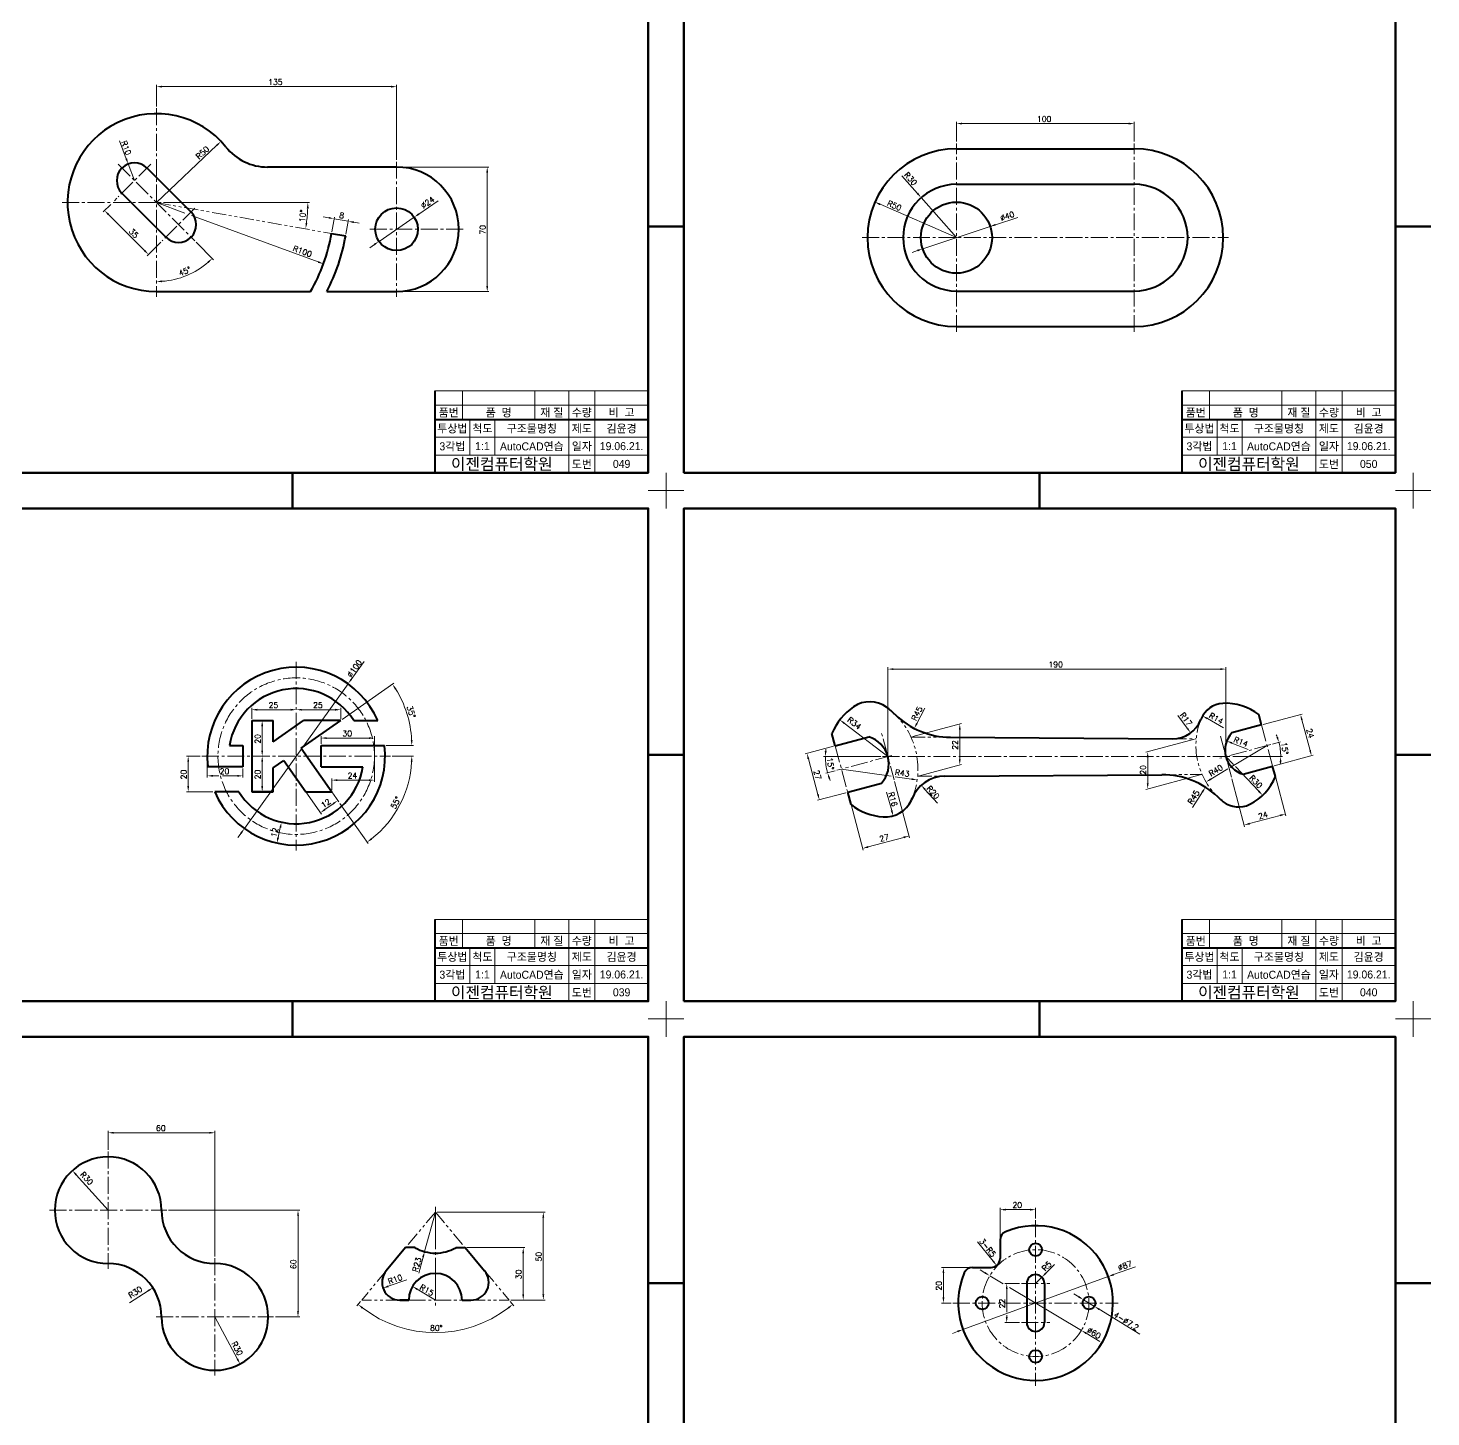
# Model space of a CAD drawing. Header units: millimetres. Extents: x 0 to 4210, y 0 to 2980.
# Drawn here: x 3421 to 4210, y 667 to 1448 of the extents above; entities that cross this region are included whole.
import ezdxf
from ezdxf.enums import TextEntityAlignment as Align

# ---------------------------------------------------------------- set-up
doc = ezdxf.new("R2010")
doc.units = ezdxf.units.MM
doc.linetypes.add('CENTER2', pattern=[28.575, 19.05, -3.175, 3.175, -3.175])
doc.linetypes.add('PHANTOM2', pattern=[31.75, 15.875, -3.175, 3.175, -3.175, 3.175, -3.175])
for name, color, linetype, lineweight in [('가는선', 1, 'Continuous', 13), ('가상선', 1, 'PHANTOM2', 13), ('구분선', 1, 'PHANTOM2', 13), ('문자', 2, 'Continuous', 20), ('외곽선', 4, 'Continuous', 70), ('외형선', 3, 'Continuous', 40), ('중심선', 1, 'CENTER2', 13), ('치수선', 1, 'Continuous', 13)]:
    doc.layers.add(name, color=color, linetype=linetype, lineweight=lineweight)
doc.styles.get("Standard").update_dxf_attribs({"font": 'romans.shx'})
doc.styles.add('한글', font='')
doc.styles.get('한글').set_extended_font_data('Gulim')

msp = doc.modelspace()

# ---------------------------------------------------------------- linework, layer by layer
at = {"layer": '가는선', "ltscale": 0.5}
for p, q in [((3650, 1244), (3770, 1244)), ((3665.58, 1244), (3665.58, 1228)), ((3706.22, 1244), (3706.22, 1228)), ((3725.27, 1244), (3725.27, 1198)), ((3740.01, 1244), (3740.01, 1198)), ((4070, 1244), (4190, 1244)), ((4085.58, 1244), (4085.58, 1228)), ((4126.22, 1244), (4126.22, 1228)), ((4145.27, 1244), (4145.27, 1198)), ((4160.01, 1244), (4160.01, 1198)), ((3650, 1236), (3770, 1236)), ((4070, 1236), (4190, 1236)), ((3669.73, 1228), (3669.73, 1208)), ((3683.8, 1228), (3683.8, 1208)), ((4089.73, 1228), (4089.73, 1208)), ((4103.8, 1228), (4103.8, 1208)), ((3650, 1218), (3770, 1218)), ((4070, 1218), (4190, 1218)), ((3650, 1208), (3770, 1208)), ((4070, 1208), (4190, 1208)), ((3650, 947), (3770, 947)), ((3665.58, 947), (3665.58, 931)), ((3706.22, 947), (3706.22, 931)), ((3725.27, 947), (3725.27, 901)), ((3740.01, 947), (3740.01, 901)), ((4070, 947), (4190, 947)), ((4085.58, 947), (4085.58, 931)), ((4126.22, 947), (4126.22, 931)), ((4145.27, 947), (4145.27, 901)), ((4160.01, 947), (4160.01, 901)), ((3650, 939), (3770, 939)), ((4070, 939), (4190, 939)), ((3669.73, 931), (3669.73, 911)), ((3683.8, 931), (3683.8, 911)), ((4089.73, 931), (4089.73, 911)), ((4103.8, 931), (4103.8, 911)), ((3650, 921), (3770, 921)), ((4070, 921), (4190, 921)), ((3650, 911), (3770, 911)), ((4070, 911), (4190, 911))]:
    msp.add_line(p, q, dxfattribs=at)
at = {"layer": '가상선', "ltscale": 0.5}
for p, q in [((3493.52, 1349.88), (3592, 1332.51)), ((3908.19, 1025.42), (3901.2, 1051.5)), ((3917.67, 1049.46), (3939.93, 1049.33)), ((4097.8, 1026.87), (4091.59, 1050.06)), ((4064.73, 1048.55), (4078.06, 1048.46)), ((3921.43, 1027.46), (3936.76, 1027.56)), ((4058.77, 1028.32), (4081.31, 1028.46)), ((3650.32, 782.4), (3633.58, 762.45)), ((3650.32, 733), (3650.32, 782.4)), ((3650.32, 782.4), (3667.07, 762.45)), ((3622.66, 749.43), (3608.88, 733)), ((3677.99, 749.43), (3691.77, 733)), ((3630.32, 733), (3608.88, 733)), ((3670.33, 733), (3691.77, 733))]:
    msp.add_line(p, q, dxfattribs=at)
for centre, radius, start, end in [((3878.62, 1031.48), 43, 337.59562, 45.70667), ((4117.88, 1044.68), 40, 157.94685, 232.05315)]:
    msp.add_arc(centre, radius, start, end, dxfattribs=at)
at = {"layer": '구분선', "ltscale": 0.5}
for points in [[(3770, 1188), (3780, 1188), (3780, 1198)], [(3770, 1188), (3780, 1188), (3780, 1198)], [(3780, 1198), (3780, 1188), (3790, 1188)], [(3780, 1198), (3780, 1188), (3790, 1188)], [(3780, 1198), (3780, 1188), (3790, 1188)], [(3780, 1198), (3780, 1188), (3790, 1188)], [(4190, 1188), (4200, 1188), (4200, 1198)], [(4190, 1188), (4200, 1188), (4200, 1198)], [(4200, 1198), (4200, 1188), (4210, 1188)], [(4200, 1198), (4200, 1188), (4210, 1188)], [(3780, 1178), (3780, 1188), (3770, 1188)], [(3790, 1188), (3780, 1188), (3780, 1178)], [(3790, 1188), (3780, 1188), (3780, 1178)], [(4200, 1178), (4200, 1188), (4190, 1188)], [(4210, 1188), (4200, 1188), (4200, 1178)], [(3770, 891), (3780, 891), (3780, 901)], [(3770, 891), (3780, 891), (3780, 901)], [(3780, 901), (3780, 891), (3790, 891)], [(3780, 901), (3780, 891), (3790, 891)], [(3780, 901), (3780, 891), (3790, 891)], [(3780, 901), (3780, 891), (3790, 891)], [(4190, 891), (4200, 891), (4200, 901)], [(4190, 891), (4200, 891), (4200, 901)], [(4200, 901), (4200, 891), (4210, 891)], [(4200, 901), (4200, 891), (4210, 891)], [(3780, 881), (3780, 891), (3770, 891)], [(3790, 891), (3780, 891), (3780, 881)], [(3790, 891), (3780, 891), (3780, 881)], [(4200, 881), (4200, 891), (4190, 891)], [(4210, 891), (4200, 891), (4200, 881)]]:
    msp.add_lwpolyline(points, dxfattribs=at)
at = {"layer": '외곽선', "ltscale": 0.5}
for p, q in [((3770, 1336.5), (3780, 1336.5)), ((3790, 1336.5), (3780, 1336.5)), ((3790, 1336.5), (3780, 1336.5)), ((4190, 1336.5), (4200, 1336.5)), ((4210, 1336.5), (4200, 1336.5)), ((3770, 1198), (3770, 1244)), ((4190, 1198), (4190, 1244)), ((3570, 1198), (3570, 1188)), ((3570, 1198), (3570, 1188)), ((3990, 1198), (3990, 1188)), ((3990, 1198), (3990, 1188)), ((3570, 1188), (3570, 1178)), ((3990, 1188), (3990, 1178)), ((3770, 1039.5), (3780, 1039.5)), ((3790, 1039.5), (3780, 1039.5)), ((3790, 1039.5), (3780, 1039.5)), ((4190, 1039.5), (4200, 1039.5)), ((4210, 1039.5), (4200, 1039.5)), ((3770, 901), (3770, 947)), ((4190, 901), (4190, 947)), ((3570, 901), (3570, 891)), ((3570, 901), (3570, 891)), ((3990, 901), (3990, 891)), ((3990, 901), (3990, 891)), ((3570, 891), (3570, 881)), ((3990, 891), (3990, 881)), ((3770, 742.5), (3780, 742.5)), ((3790, 742.5), (3780, 742.5)), ((3790, 742.5), (3780, 742.5)), ((4190, 742.5), (4200, 742.5)), ((4210, 742.5), (4200, 742.5))]:
    msp.add_line(p, q, dxfattribs=at)
for points in [[(3370, 1198), (3770, 1198), (3770, 1475), (3370, 1475)], [(3790, 1198), (4190, 1198), (4190, 1475), (3790, 1475)], [(3370, 901), (3770, 901), (3770, 1178), (3370, 1178)], [(3790, 901), (4190, 901), (4190, 1178), (3790, 1178)], [(3370, 604), (3770, 604), (3770, 881), (3370, 881)], [(3790, 604), (4190, 604), (4190, 881), (3790, 881)]]:
    msp.add_lwpolyline(points, close=True, dxfattribs=at)
at = {"layer": '외형선', "ltscale": 0.5}
for p, q in [((3943.25, 1380.17), (4043.25, 1380.17)), ((3488.22, 1369.32), (3512.97, 1344.57)), ((3628.52, 1369.88), (3555.97, 1369.88)), ((3943.25, 1360.17), (4043.25, 1360.17)), ((3474.07, 1355.18), (3498.82, 1330.43)), ((3592, 1332.51), (3599.88, 1331.12)), ((3493.52, 1299.88), (3580.12, 1299.88)), ((3589.25, 1299.88), (3628.52, 1299.88)), ((3943.25, 1300.17), (4043.25, 1300.17)), ((3943.25, 1280.17), (4043.25, 1280.17)), ((3650, 1244), (3650, 1236)), ((4070, 1244), (4070, 1236)), ((3650, 1236), (3650, 1228)), ((4070, 1236), (4070, 1228)), ((3650, 1228), (3770, 1228)), ((3650, 1228), (3650, 1208)), ((4070, 1228), (4190, 1228)), ((4070, 1228), (4070, 1208)), ((3650, 1208), (3650, 1198)), ((4070, 1208), (4070, 1198)), ((3547.07, 1058.72), (3547.07, 1018.72)), ((3547.07, 1058.72), (3559.07, 1058.72)), ((3559.07, 1046.76), (3559.07, 1058.72)), ((3559.07, 1046.76), (3576.15, 1058.72)), ((3574.92, 1043.21), (3597.07, 1058.72)), ((3597.07, 1058.72), (3576.15, 1058.72)), ((3604.38, 1058.72), (3617.9, 1058.72)), ((4114.77, 1056.27), (4113.22, 1062.06)), ((3875.12, 1044.52), (3873.27, 1051.44)), ((3875.12, 1044.52), (3894.04, 1049.59)), ((3939.93, 1049.33), (4064.73, 1048.55)), ((4114.77, 1056.27), (4098.15, 1051.81)), ((3534.55, 1044.72), (3542.07, 1044.72)), ((3542.07, 1044.72), (3542.07, 1032.72)), ((3574.92, 1043.21), (3592.07, 1018.72)), ((3586.07, 1032.72), (3586.07, 1044.72)), ((3586.07, 1044.72), (3621.71, 1044.72)), ((3559.07, 1032.11), (3565.09, 1036.33)), ((3565.09, 1036.33), (3577.42, 1018.72)), ((3542.07, 1032.72), (3522.43, 1032.72)), ((3559.07, 1018.72), (3559.07, 1032.11)), ((3586.07, 1032.72), (3609.59, 1032.72)), ((3936.76, 1027.56), (4058.77, 1028.32)), ((4104.36, 1028.63), (4120.99, 1033.08)), ((4122.54, 1027.29), (4120.99, 1033.08)), ((3539.76, 1018.72), (3526.24, 1018.72)), ((3547.07, 1018.72), (3559.07, 1018.72)), ((3559.07, 1018.72), (3547.07, 1018.72)), ((3577.42, 1018.72), (3592.07, 1018.72)), ((3882.11, 1018.44), (3901.03, 1023.51)), ((3883.97, 1011.52), (3882.11, 1018.44)), ((3650, 947), (3650, 939)), ((4070, 947), (4070, 939)), ((3650, 939), (3650, 931)), ((4070, 939), (4070, 931)), ((3650, 931), (3770, 931)), ((3650, 931), (3650, 911)), ((4070, 931), (4190, 931)), ((4070, 931), (4070, 911)), ((3650, 911), (3650, 901)), ((4070, 911), (4070, 901)), ((3967.74, 766.77), (3967.74, 756.32)), ((3633.58, 762.45), (3622.66, 749.43)), ((3638.89, 762.45), (3633.58, 762.45)), ((3661.76, 762.45), (3667.07, 762.45)), ((3667.07, 762.45), (3677.99, 749.43)), ((3952.28, 751.32), (3962.74, 751.32)), ((3982.74, 742.32), (3982.74, 720.32)), ((3992.74, 742.32), (3992.74, 720.32)), ((3630.32, 733), (3635.32, 733)), ((3635.32, 733), (3630.32, 733)), ((3635.32, 733), (3635.32, 733)), ((3665.32, 733), (3670.33, 733))]:
    msp.add_line(p, q, dxfattribs=at)
for centre, radius in [((3943.25, 1330.17), 20), ((3628.52, 1334.88), 12), ((3987.74, 761.32), 3.6), ((3957.74, 731.32), 3.6), ((4017.74, 731.32), 3.6), ((3987.74, 701.32), 3.6)]:
    msp.add_circle(centre, radius, dxfattribs=at)
for centre, radius, start, end in [((3493.52, 1349.88), 50, 38.68219, 270), ((3555.97, 1399.88), 30, 218.68219, 270), ((3943.25, 1330.17), 50, 90, 270), ((4043.25, 1330.17), 50, 270, 90), ((3481.15, 1362.25), 10, 45, 225), ((3628.52, 1334.88), 35, 270, 90), ((3943.25, 1330.17), 30, 90, 270), ((4043.25, 1330.17), 30, 270, 90), ((3505.89, 1337.5), 10, 225, 45), ((3493.52, 1349.88), 100, 330, 350), ((3493.52, 1349.88), 108, 332.42153, 350), ((3572.07, 1038.72), 50, 23.57818, 186.8921), ((3572.07, 1038.72), 38, 31.75686, 170.91528), ((3904.7, 1038.46), 34, 124.47122, 157.57199), ((3894.51, 1053.3), 16, 53.94244, 124.47122), ((3878.62, 1031.48), 43, 45.70667, 53.94244), ((4093.78, 1054.44), 14, 93.28024, 157.94685), ((4094.7, 1038.46), 30, 51.8699, 93.28024), ((3940.21, 1094.32), 45, 225.57661, 269.64277), ((4064.84, 1065.55), 17, 269.64277, 338.52102), ((4117.88, 1044.68), 40, 157.94685, 158.52102), ((3889.24, 1034.32), 16, 317.46174, 72.53826), ((4108.22, 1042.09), 14, 136.00272, 253.99728), ((3572.07, 1038.72), 50, 203.57818, 6.8921), ((3572.07, 1038.72), 38, 211.75686, 350.91528), ((3936.88, 1007.56), 20, 90.35836, 159.74753), ((4059.05, 983.32), 45, 46.2021, 90.35836), ((4094.7, 1038.46), 30, 296.71976, 338.1301), ((3904.7, 1038.46), 34, 232.42801, 265.52878), ((3903.29, 1020.52), 16, 265.52878, 336.05756), ((3878.62, 1031.48), 43, 336.05756, 337.59562), ((4117.88, 1044.68), 40, 226.2021, 232.05315), ((4101.89, 1024.17), 14, 232.05315, 296.71976), ((3466.35, 783.51), 30, 0, 270), ((3526.35, 783.51), 30, 180, 270), ((3987.74, 731.32), 43.5, 157.06974, 112.93026), ((3972.74, 766.77), 5, 112.93026, 180), ((3650.32, 782.4), 23, 240.17491, 270), ((3650.32, 782.4), 23, 270, 299.82509), ((3466.35, 723.51), 30, 0, 90), ((3526.35, 723.51), 30, 180, 90), ((3630.32, 743), 10, 140, 270), ((3670.33, 743), 10, 270, 40), ((3952.28, 746.32), 5, 90, 157.06974), ((3962.74, 756.32), 5, 270, 0), ((3650.32, 733), 15, 0, 180), ((3987.74, 742.32), 5, 0, 180), ((3987.74, 720.32), 5, 180, 0)]:
    msp.add_arc(centre, radius, start, end, dxfattribs=at)
at = {"layer": '중심선', "ltscale": 0.5}
for p, q in [((3493.52, 1402.88), (3493.52, 1296.88)), ((3943.25, 1277.17), (3943.25, 1383.17)), ((4043.25, 1277.17), (4043.25, 1383.17)), ((3628.52, 1372.88), (3628.52, 1296.88)), ((3471.95, 1371.44), (3515.09, 1328.31)), ((3490.34, 1371.44), (3471.95, 1353.06)), ((3440.52, 1349.88), (3496.52, 1349.88)), ((3515.09, 1346.69), (3496.7, 1328.31)), ((3613.52, 1334.88), (3666.52, 1334.88)), ((3890.25, 1330.17), (4096.25, 1330.17)), ((3572.07, 1091.72), (3572.07, 985.72)), ((4114.77, 1056.27), (4120.99, 1033.08)), ((3875.12, 1044.52), (3882.11, 1018.44)), ((4120.02, 1045.25), (4091.29, 1037.55)), ((3519.07, 1038.72), (3625.07, 1038.72)), ((3907.01, 1039.08), (3875.97, 1030.77)), ((3901.7, 1038.46), (4097.7, 1038.46)), ((3466.35, 816.51), (3466.35, 750.51)), ((3433.35, 783.51), (3499.35, 783.51)), ((3650.32, 785.4), (3650.32, 730)), ((3987.74, 777.82), (3987.74, 684.82)), ((3526.35, 756.51), (3526.35, 690.51)), ((3979.74, 742.32), (3995.74, 742.32)), ((3635.32, 733), (3665.32, 733)), ((3941.24, 731.32), (4034.24, 731.32)), ((3493.35, 723.51), (3559.35, 723.51)), ((3979.74, 720.32), (3995.74, 720.32))]:
    msp.add_line(p, q, dxfattribs=at)
for centre, radius in [((3572.07, 1038.72), 44), ((3987.74, 731.32), 30)]:
    msp.add_circle(centre, radius, dxfattribs=at)
at = {"layer": '치수선', "ltscale": 0.5}
for p, q in [((3493.52, 1403.88), (3493.52, 1416.05)), ((3496.67, 1415.05), (3625.37, 1415.05)), ((3628.52, 1373.88), (3628.52, 1416.05)), ((3943.25, 1384.17), (3943.25, 1395.29)), ((3946.4, 1394.29), (4040.1, 1394.29)), ((4043.25, 1384.17), (4043.25, 1395.29)), ((3472.79, 1384.54), (3476.53, 1374.56)), ((3493.52, 1349.88), (3527.51, 1382.12)), ((3481.15, 1362.25), (3477.63, 1371.61)), ((3629.52, 1369.88), (3680.45, 1369.88)), ((3679.45, 1366.73), (3679.45, 1303.03)), ((3912.59, 1365), (3921.34, 1355.05)), ((3467.77, 1348.87), (3463.6, 1344.71)), ((3471.25, 1352.35), (3469.85, 1350.95)), ((3493.52, 1349.88), (3509.48, 1344.02)), ((3497.52, 1349.88), (3579.61, 1349.88)), ((3651.95, 1350.93), (3641.02, 1343.44)), ((3943.25, 1330.17), (3900.31, 1348.91)), ((3943.25, 1330.17), (3923.42, 1352.69)), ((3466.53, 1343.19), (3486.83, 1322.89)), ((3513.13, 1342.68), (3584.44, 1316.5)), ((3590.35, 1341.31), (3587.25, 1341.86)), ((3592.17, 1333.5), (3593.63, 1341.75)), ((3593.46, 1340.77), (3601.34, 1339.38)), ((3618.62, 1328.09), (3638.42, 1341.66)), ((3977.67, 1341.55), (3965.23, 1337.44)), ((3600.05, 1332.11), (3601.51, 1340.36)), ((3604.44, 1338.83), (3607.54, 1338.28)), ((3924.26, 1323.89), (3962.24, 1336.45)), ((3496, 1327.6), (3488.35, 1319.96)), ((3515.79, 1327.6), (3525.6, 1317.8)), ((3616.02, 1326.31), (3613.43, 1324.53)), ((3921.27, 1322.9), (3918.28, 1321.91)), ((3629.52, 1299.88), (3680.45, 1299.88)), ((3610.29, 1091.98), (3603.05, 1081.9)), ((3904.7, 1039.46), (3904.7, 1088.66)), ((4094.7, 1039.46), (4094.7, 1088.66)), ((3907.85, 1087.66), (4091.55, 1087.66)), ((3542.92, 998.09), (3601.22, 1079.34)), ((3597.89, 1059.29), (3627.03, 1079.69)), ((3547.07, 1059.72), (3547.07, 1065.83)), ((3550.22, 1064.83), (3568.92, 1064.83)), ((3575.22, 1064.83), (3593.92, 1064.83)), ((3597.07, 1059.72), (3597.07, 1065.83)), ((3925.42, 1065.69), (3921, 1057.14)), ((3552.07, 1058.72), (3551.94, 1058.72)), ((3904.7, 1038.46), (3880.19, 1057.2)), ((3918.67, 1049.73), (3946.11, 1057.08)), ((4067.68, 1061.67), (4073.04, 1054.38)), ((4093.3, 1054.71), (4084.35, 1059.8)), ((4115.74, 1056.53), (4137.61, 1062.39)), ((4137.46, 1059.09), (4142.04, 1041.99)), ((3552.94, 1055.57), (3552.94, 1041.87)), ((3586.07, 1045.72), (3586.07, 1049.9)), ((3616.07, 1039.72), (3616.07, 1049.9)), ((3945.11, 1053.66), (3945.11, 1036.96)), ((3612.92, 1048.9), (3589.22, 1048.9)), ((3622.71, 1044.72), (3638.06, 1044.72)), ((3874.16, 1044.26), (3858.24, 1039.99)), ((4077.06, 1048.2), (4049.76, 1040.88)), ((4117.88, 1044.68), (4097.11, 1032.29)), ((4107.33, 1042.44), (4098.14, 1046.11)), ((4120.98, 1045.51), (4125.49, 1046.72)), ((3518.07, 1038.72), (3510.36, 1038.72)), ((3511.36, 1035.57), (3511.36, 1021.87)), ((3522.07, 1037.72), (3522.07, 1026.66)), ((3552.94, 1035.57), (3552.94, 1021.87)), ((3616.07, 1037.72), (3616.07, 1024.25)), ((3626.07, 1038.72), (3638.06, 1038.72)), ((3860.02, 1037.21), (3865.37, 1017.21)), ((3900.7, 1038.46), (3868.59, 1038.46)), ((3922.43, 1027.73), (3946.11, 1034.08)), ((4050.76, 1038), (4050.76, 1023.43)), ((4094.7, 1038.46), (4098.93, 1034.02)), ((4098.7, 1038.46), (4126.58, 1038.46)), ((4121.95, 1033.34), (4143.82, 1039.2)), ((3525.22, 1027.66), (3528.52, 1027.66)), ((3530.57, 1027.66), (3538.92, 1027.66)), ((3542.07, 1031.72), (3542.07, 1026.66)), ((3592.07, 1019.72), (3592.07, 1026.25)), ((3875.01, 1030.51), (3869.82, 1029.12)), ((3878.62, 1031.48), (3906.46, 1027.45)), ((3908.74, 1027.12), (3918.06, 1025.78)), ((4080.31, 1028.2), (4049.76, 1020.01)), ((4095.87, 1031.55), (4086.23, 1025.8)), ((4098.06, 1025.91), (4105.27, 999.02)), ((4100.06, 1032.83), (4113.21, 1019.01)), ((4122.54, 1027.29), (4128.45, 1005.23)), ((3525.24, 1018.72), (3510.36, 1018.72)), ((3577.42, 1018.72), (3586.24, 1006.12)), ((3592.07, 1018.72), (3596.07, 1013)), ((3612.92, 1025.25), (3595.22, 1025.25)), ((3881.15, 1018.18), (3865.22, 1013.91)), ((3903.9, 1018.43), (3906.85, 1008.17)), ((3908.45, 1024.46), (3916.9, 992.91)), ((3932.56, 1012.32), (3925.56, 1020.04)), ((4075.94, 1009.84), (4081.54, 1018.62)), ((3588.25, 1008.74), (3592.92, 1012.01)), ((3596.65, 1012.18), (3612.47, 989.58)), ((3883.97, 1011.52), (3890.82, 985.92)), ((4108.05, 1000.8), (4125.15, 1005.38)), ((3541.09, 995.53), (3539.25, 992.97)), ((3561.9, 992.98), (3563.14, 998.55)), ((3913.6, 993.06), (3893.61, 987.7)), ((3466.35, 817.51), (3466.35, 828.03)), ((3469.5, 827.03), (3523.2, 827.03)), ((3526.35, 757.51), (3526.35, 828.03)), ((3466.35, 783.51), (3448.36, 803.45)), ((3500.35, 783.51), (3574.08, 783.51)), ((3650.32, 782.4), (3644.24, 760.22)), ((3651.32, 782.4), (3712, 782.4)), ((3967.74, 767.77), (3967.74, 784.81)), ((3984.59, 783.81), (3970.89, 783.81)), ((3987.74, 778.82), (3987.74, 784.81)), ((3573.08, 726.66), (3573.08, 780.36)), ((3711, 779.25), (3711, 736.15)), ((3955.17, 765.81), (3963.89, 754.87)), ((3640.94, 748.16), (3643.41, 757.18)), ((3668.07, 762.45), (3700.69, 762.45)), ((3699.69, 759.3), (3699.69, 736.15)), ((3951.28, 751.32), (3934.93, 751.32)), ((3959.28, 748.31), (3956.57, 749.93)), ((3998.34, 752.96), (3993.49, 748.09)), ((4043.88, 751.76), (4031.57, 747.28)), ((3634.32, 744.4), (3623.85, 740.74)), ((3935.93, 748.17), (3935.93, 734.47)), ((3946.86, 716.43), (4028.61, 746.2)), ((3961.98, 746.7), (3969.51, 742.2)), ((3978.74, 742.32), (3970.51, 742.32)), ((3987.74, 742.32), (3991.27, 745.86)), ((3478.44, 731.41), (3488.83, 738.19)), ((3650.32, 733), (3640.14, 739.06)), ((3971.51, 739.17), (3971.51, 726.14)), ((3973.07, 740.07), (4013.49, 715.93)), ((4011.98, 734.84), (4009.29, 736.48)), ((3608.23, 732.24), (3606.19, 729.81)), ((3692.42, 732.24), (3694.45, 729.81)), ((3692.77, 733), (3700.69, 733)), ((3700.69, 733), (3712, 733)), ((3940.24, 731.32), (3934.93, 731.32)), ((4014.66, 733.19), (4020.81, 729.44)), ((4046.31, 713.84), (4023.49, 727.8)), ((3560.35, 723.51), (3574.08, 723.51)), ((3978.74, 720.32), (3970.51, 720.32)), ((3971.51, 724.53), (3971.51, 723.47)), ((3943.9, 715.35), (3940.94, 714.27)), ((4023.94, 709.69), (4016.2, 714.32))]:
    msp.add_line(p, q, dxfattribs=at)
at = {"layer": '치수선', "color": 1, "ltscale": 0.5}
msp.add_line((3526.35, 723.51), (3539.03, 699.85), dxfattribs=at)
at = {"layer": '치수선', "ltscale": 0.5}
for centre, radius, start, end in [((3493.52, 1349.88), 85.09, 352.12123, 357.87877), ((3493.52, 1349.88), 44.36, 274.06901, 310.93099), ((3577.08, 1044.72), 59.98, 3.00936, 31.99064), ((4094.7, 1038.46), 30.88, 20.84688, 23.34207), ((3904.7, 1038.46), 35.11, 173.11821, 174.85785), ((4094.7, 1038.46), 30.88, 0, 15), ((3578.07, 1038.72), 58.99, 308.05987, 356.94013), ((3904.7, 1038.46), 35.11, 180, 195), ((4094.7, 1038.46), 30.88, 352.37853, 354.15312), ((3904.7, 1038.46), 35.11, 200.14215, 202.3288), ((3650.32, 782.4), 67.66, 232.6679, 307.3321)]:
    msp.add_arc(centre, radius, start, end, dxfattribs=at)
for points in [[(3496.67, 1415.58), (3496.67, 1414.53), (3493.52, 1415.05)], [(3625.37, 1415.58), (3625.37, 1414.53), (3628.52, 1415.05)], [(3946.4, 1394.81), (3946.4, 1393.76), (3943.25, 1394.29)], [(4040.1, 1394.81), (4040.1, 1393.76), (4043.25, 1394.29)], [(3527.15, 1382.5), (3527.87, 1381.74), (3529.79, 1384.29)], [(3477.02, 1374.75), (3476.04, 1374.38), (3477.63, 1371.61)], [(3678.93, 1366.73), (3679.98, 1366.73), (3679.45, 1369.88)], [(3578.03, 1346.74), (3579.08, 1346.72), (3578.61, 1349.88)], [(3900.52, 1349.39), (3900.1, 1348.43), (3897.42, 1350.17)], [(3921.74, 1355.4), (3920.95, 1354.7), (3923.42, 1352.69)], [(3466.91, 1343.56), (3466.16, 1342.81), (3464.31, 1345.41)], [(3590.45, 1341.83), (3590.26, 1340.8), (3593.46, 1340.77)], [(3640.72, 1343.88), (3641.31, 1343.01), (3638.42, 1341.66)], [(3578.32, 1338.13), (3577.29, 1338.29), (3577.32, 1335.1)], [(3604.53, 1339.35), (3604.35, 1338.31), (3601.34, 1339.38)], [(3965.06, 1337.94), (3965.39, 1336.94), (3962.24, 1336.45)], [(3615.73, 1326.74), (3616.32, 1325.88), (3618.62, 1328.09)], [(3487.2, 1323.26), (3486.46, 1322.52), (3489.06, 1320.66)], [(3522.23, 1316.74), (3522.94, 1315.98), (3524.89, 1318.51)], [(3921.1, 1323.4), (3921.43, 1322.4), (3924.26, 1323.89)], [(3584.62, 1316.99), (3584.26, 1316.01), (3587.39, 1315.41)], [(3496.69, 1305.1), (3496.65, 1306.15), (3493.52, 1305.51)], [(3678.93, 1303.03), (3679.98, 1303.03), (3679.45, 1299.88)], [(3602.63, 1082.21), (3603.48, 1081.6), (3601.22, 1079.34)], [(3907.85, 1088.18), (3907.85, 1087.13), (3904.7, 1087.66)], [(4091.55, 1088.18), (4091.55, 1087.13), (4094.7, 1087.66)], [(3627.51, 1076.2), (3628.39, 1076.78), (3626.21, 1079.12)], [(3550.22, 1065.35), (3550.22, 1064.3), (3547.07, 1064.83)], [(3568.92, 1065.35), (3568.92, 1064.3), (3572.07, 1064.83)], [(3575.22, 1065.35), (3575.22, 1064.3), (3572.07, 1064.83)], [(3593.92, 1065.35), (3593.92, 1064.3), (3597.07, 1064.83)], [(3552.42, 1055.57), (3553.47, 1055.57), (3552.94, 1058.72)], [(3880.51, 1057.62), (3879.87, 1056.79), (3877.69, 1059.12)], [(3920.54, 1057.39), (3921.47, 1056.9), (3919.56, 1054.35)], [(4084.61, 1060.26), (4084.09, 1059.35), (4081.61, 1061.36)], [(4137.97, 1059.22), (4136.96, 1058.95), (4136.65, 1062.13)], [(3589.22, 1049.42), (3589.22, 1048.37), (3586.07, 1048.9)], [(3612.92, 1049.42), (3612.92, 1048.37), (3616.07, 1048.9)], [(3944.58, 1053.66), (3945.63, 1053.66), (3945.11, 1056.81)], [(4073.46, 1054.69), (4072.61, 1054.07), (4074.9, 1051.84)], [(4124.06, 1049.62), (4123.06, 1049.29), (4124.53, 1046.46)], [(3552.42, 1041.87), (3553.47, 1041.87), (3552.94, 1038.72)], [(3637.5, 1047.88), (3636.45, 1047.85), (3637.06, 1044.72)], [(3870.25, 1041.59), (3869.2, 1041.63), (3869.59, 1038.46)], [(4050.24, 1038), (4051.29, 1038), (4050.76, 1041.15)], [(4098.34, 1046.59), (4097.95, 1045.62), (4095.22, 1047.27)], [(4142.55, 1042.12), (4141.54, 1041.85), (4142.86, 1038.95)], [(3510.84, 1035.57), (3511.89, 1035.57), (3511.36, 1038.72)], [(3552.42, 1035.57), (3553.47, 1035.57), (3552.94, 1038.72)], [(3636.45, 1035.58), (3637.5, 1035.55), (3637.06, 1038.72)], [(3860.52, 1037.34), (3859.51, 1037.07), (3859.2, 1040.25)], [(3944.58, 1036.96), (3945.63, 1036.96), (3945.11, 1033.81)], [(4124.89, 1035.35), (4125.94, 1035.29), (4125.58, 1038.46)], [(3525.22, 1028.19), (3525.22, 1027.14), (3522.07, 1027.66)], [(3538.92, 1028.19), (3538.92, 1027.14), (3542.07, 1027.66)], [(3595.22, 1025.77), (3595.22, 1024.72), (3592.07, 1025.25)], [(3612.92, 1025.77), (3612.92, 1024.72), (3616.07, 1025.25)], [(3871.23, 1026.22), (3872.23, 1026.53), (3870.78, 1029.38)], [(3918.13, 1026.3), (3917.98, 1025.26), (3921.18, 1025.33)], [(4085.96, 1026.26), (4086.5, 1025.35), (4083.52, 1024.19)], [(3510.84, 1021.87), (3511.89, 1021.87), (3511.36, 1018.72)], [(3552.42, 1021.87), (3553.47, 1021.87), (3552.94, 1018.72)], [(3925.95, 1020.39), (3925.17, 1019.69), (3923.44, 1022.37)], [(4050.24, 1023.43), (4051.29, 1023.43), (4050.76, 1020.28)], [(4081.09, 1018.9), (4081.98, 1018.34), (4083.23, 1021.28)], [(4113.59, 1019.38), (4112.83, 1018.65), (4115.38, 1016.73)], [(3592.62, 1012.44), (3593.22, 1011.58), (3595.5, 1013.82)], [(3865.88, 1017.35), (3864.87, 1017.08), (3866.19, 1014.17)], [(3562.63, 998.66), (3563.65, 998.44), (3563.82, 1001.62)], [(3587.95, 1009.17), (3588.55, 1008.31), (3585.67, 1006.93)], [(3907.35, 1008.31), (3906.34, 1008.02), (3907.72, 1005.14)], [(4125.01, 1005.89), (4125.28, 1004.87), (4128.19, 1006.2)], [(3540.66, 995.84), (3541.51, 995.23), (3542.92, 998.09)], [(3913.47, 993.57), (3913.74, 992.55), (3916.65, 993.87)], [(4107.91, 1001.31), (4108.19, 1000.29), (4105.01, 999.98)], [(3561.39, 993.1), (3562.41, 992.87), (3561.22, 989.91)], [(3614.74, 991.85), (3614.12, 992.69), (3611.9, 990.4)], [(3893.47, 988.21), (3893.74, 987.19), (3890.57, 986.89)], [(3469.5, 827.56), (3469.5, 826.51), (3466.35, 827.03)], [(3523.2, 827.56), (3523.2, 826.51), (3526.35, 827.03)], [(3448.75, 803.8), (3447.97, 803.1), (3446.25, 805.79)], [(3572.56, 780.36), (3573.61, 780.36), (3573.08, 783.51)], [(3710.47, 779.25), (3711.52, 779.25), (3711, 782.4)], [(3970.89, 784.33), (3970.89, 783.28), (3967.74, 783.81)], [(3984.59, 784.33), (3984.59, 783.28), (3987.74, 783.81)], [(3642.9, 757.32), (3643.92, 757.04), (3644.24, 760.22)], [(3699.17, 759.3), (3700.22, 759.3), (3699.69, 762.45)], [(3935.4, 748.17), (3936.45, 748.17), (3935.93, 751.32)], [(3964.3, 755.2), (3963.48, 754.54), (3965.85, 752.41)], [(3959.54, 748.77), (3959.01, 747.86), (3961.98, 746.7)], [(3970.99, 739.17), (3972.04, 739.17), (3971.51, 742.32)], [(3993.12, 748.46), (3993.86, 747.72), (3991.27, 745.86)], [(4031.39, 747.77), (4031.75, 746.79), (4028.61, 746.2)], [(3488.54, 738.63), (3489.12, 737.75), (3491.47, 739.92)], [(3623.68, 741.24), (3624.03, 740.25), (3620.88, 739.71)], [(3640.41, 739.51), (3639.87, 738.61), (3637.43, 740.67)], [(3699.17, 736.15), (3700.22, 736.15), (3699.69, 733)], [(3710.47, 736.15), (3711.52, 736.15), (3711, 733)], [(3935.4, 734.47), (3936.45, 734.47), (3935.93, 731.32)], [(4012.25, 735.29), (4011.7, 734.39), (4014.66, 733.19)], [(3572.56, 726.66), (3573.61, 726.66), (3573.08, 723.51)], [(3608.97, 728.19), (3609.62, 729.01), (3606.84, 730.57)], [(3691.02, 729.01), (3691.68, 728.19), (3693.81, 730.57)], [(4023.77, 728.24), (4023.22, 727.35), (4020.81, 729.44)], [(3970.99, 723.47), (3972.04, 723.47), (3971.51, 720.32)], [(3943.72, 715.85), (3944.08, 714.86), (3946.86, 716.43)], [(4016.47, 714.77), (4015.93, 713.87), (4013.49, 715.93)]]:
    msp.add_solid(points, dxfattribs=at)
at = {"layer": '치수선', "color": 1, "ltscale": 0.5}
msp.add_solid([(3539.49, 700.09), (3538.57, 699.6), (3540.52, 697.07)], dxfattribs=at)

# ---------------------------------------------------------------- texts
at = {"layer": '문자', "ltscale": 0.5}
for s, p in [('135', (3556.3, 1416.05)), ('100', (3988.52, 1395.29)), ('190', (3994.97, 1088.66)), ('25', (3556.57, 1065.83)), ('25', (3581.57, 1065.83)), ('30', (3598.07, 1049.9)), ('20', (3529.07, 1028.66)), ('24', (3600.99, 1026.25)), ('60', (3493.27, 828.03)), ('20', (3974.74, 784.81))]:
    msp.add_text(s, height=3.15, dxfattribs=at).set_placement(p)
for s, rotation, p in [('R10', 290.55981, (3473.58, 1383.97)), ('R50', 43.49348, (3517.5, 1374)), ('R30', 311.36063, (3913.6, 1365.36)), ('∅24', 34.42817, (3643.5, 1346.36)), ('R50', 336.42461, (3903.96, 1348.4)), ('10°', 85, (3576.96, 1338.74)), ('8', 350, (3596.09, 1341.32)), ('∅40', 18.29634, (3968.43, 1339.55)), ('35', 315, (3477.72, 1333.41)), ('70', 90, (3678.45, 1331.88)), ('R100', 339.83982, (3569.9, 1322.9)), ('45°', 22.5, (3506.79, 1308.44)), ('∅100', 54.34112, (3602.96, 1082.68)), ('35°', 287.5, (3634.15, 1066.49)), ('R45', 62.67337, (3920.59, 1058.24)), ('R34', 322.59585, (3881.62, 1058.5)), ('R17', 306.29029, (4068.61, 1061.91)), ('R14', 330.36423, (4084.92, 1060.65)), ('20', 90, (3551.94, 1045.72)), ('R14', 338.26381, (4098.78, 1046.83)), ('24', 285, (4139.92, 1053.77)), ('22', 90, (3944.11, 1042.31)), ('15°', 277.5, (4125.81, 1046.42)), ('15°', 277.5, (3870.38, 1037.8)), ('20', 90, (4049.76, 1028.27)), ('R40', 30.80402, (4086.32, 1027.22)), ('20', 90, (3510.36, 1025.72)), ('20', 90, (3551.94, 1025.72)), ('27', 285, (3862.88, 1030.37)), ('R43', 351.77612, (3908.47, 1028.23)), ('R30', 313.58388, (4107.57, 1026.25)), ('R16', 286.04385, (3904.83, 1018.05)), ('R20', 312.22587, (3926.19, 1020.34)), ('R45', 57.49926, (4075.74, 1011.34)), ('12', 35, (3587.37, 1009.35)), ('55°', 62.5, (3627.84, 1008.75)), ('24', 15, (4113.37, 1003.26)), ('12', 77.46296, (3560.84, 992.84)), ('27', 15, (3900.45, 990.57)), ('R30', 312.04914, (3450.36, 803.45)), ('3-R5', 308.55515, (3955.88, 766.03)), ('50', 90, (3710, 754.7)), ('60', 90, (3572.08, 750.44)), ('R23', 74.66669, (3640.33, 748.51)), ('30', 90, (3698.69, 744.72)), ('R5', 45.09797, (3993.19, 748.96)), ('∅87', 20.01273, (4034.7, 749.49)), ('R10', 19.24651, (3624.34, 741.84)), ('R15', 329.2436, (3641.19, 739.3)), ('20', 90, (3934.93, 738.32)), ('R30', 33.14641, (3479.04, 733.86)), ('22', 90, (3970.51, 728.32)), ('4-∅7.2', 328.55975, (4031.17, 723.89)), ('80°', 0.53051, (3647.34, 715.71)), ('∅60', 329.15294, (4016.28, 715.2))]:
    msp.add_text(s, height=3.15, rotation=rotation, dxfattribs=at).set_placement(p)
at = {"layer": '문자', "ltscale": 0.5, "style": '한글'}
for s, height, p in [('품번', 4.5, (3657.79, 1232)), ('품  명', 4.5, (3685.9, 1232)), ('재 질', 4.5, (3715.75, 1232)), ('수량', 4.5, (3732.64, 1232)), ('비  고', 4.5, (3755.01, 1232)), ('품번', 4.5, (4077.79, 1232)), ('품  명', 4.5, (4105.9, 1232)), ('재 질', 4.5, (4135.75, 1232)), ('수량', 4.5, (4152.64, 1232)), ('비  고', 4.5, (4175.01, 1232)), ('투상법', 4.5, (3659.86, 1223)), ('척도', 4.5, (3676.76, 1223)), ('구조물명칭', 4.5, (3704.54, 1223)), ('제도', 4.5, (3732.64, 1223)), ('김윤경', 4.5, (3755.01, 1223)), ('투상법', 4.5, (4079.86, 1223)), ('척도', 4.5, (4096.76, 1223)), ('구조물명칭', 4.5, (4124.54, 1223)), ('제도', 4.5, (4152.64, 1223)), ('김윤경', 4.5, (4175.01, 1223)), ('3각법', 4.5, (3659.86, 1213)), ('1:1', 4.5, (3676.76, 1213)), ('AutoCAD연습', 4.5, (3704.54, 1213)), ('일자', 4.5, (3732.64, 1213)), ('19.06.21.', 4.5, (3755.01, 1213)), ('3각법', 4.5, (4079.86, 1213)), ('1:1', 4.5, (4096.76, 1213)), ('AutoCAD연습', 4.5, (4124.54, 1213)), ('일자', 4.5, (4152.64, 1213)), ('19.06.21.', 4.5, (4175.01, 1213)), ('이젠컴퓨터학원', 6.5, (3687.64, 1203)), ('이젠컴퓨터학원', 6.5, (4107.64, 1203)), ('도번', 4.5, (3732.64, 1203)), ('049', 4.5, (3755.01, 1203)), ('도번', 4.5, (4152.64, 1203)), ('050', 4.5, (4175.01, 1203)), ('품번', 4.5, (3657.79, 935)), ('품  명', 4.5, (3685.9, 935)), ('재 질', 4.5, (3715.75, 935)), ('수량', 4.5, (3732.64, 935)), ('비  고', 4.5, (3755.01, 935)), ('품번', 4.5, (4077.79, 935)), ('품  명', 4.5, (4105.9, 935)), ('재 질', 4.5, (4135.75, 935)), ('수량', 4.5, (4152.64, 935)), ('비  고', 4.5, (4175.01, 935)), ('투상법', 4.5, (3659.86, 926)), ('척도', 4.5, (3676.76, 926)), ('구조물명칭', 4.5, (3704.54, 926)), ('제도', 4.5, (3732.64, 926)), ('김윤경', 4.5, (3755.01, 926)), ('투상법', 4.5, (4079.86, 926)), ('척도', 4.5, (4096.76, 926)), ('구조물명칭', 4.5, (4124.54, 926)), ('제도', 4.5, (4152.64, 926)), ('김윤경', 4.5, (4175.01, 926)), ('3각법', 4.5, (3659.86, 916)), ('1:1', 4.5, (3676.76, 916)), ('AutoCAD연습', 4.5, (3704.54, 916)), ('일자', 4.5, (3732.64, 916)), ('19.06.21.', 4.5, (3755.01, 916)), ('3각법', 4.5, (4079.86, 916)), ('1:1', 4.5, (4096.76, 916)), ('AutoCAD연습', 4.5, (4124.54, 916)), ('일자', 4.5, (4152.64, 916)), ('19.06.21.', 4.5, (4175.01, 916)), ('이젠컴퓨터학원', 6.5, (3687.64, 906)), ('도번', 4.5, (3732.64, 906)), ('039', 4.5, (3755.01, 906)), ('이젠컴퓨터학원', 6.5, (4107.64, 906)), ('도번', 4.5, (4152.64, 906)), ('040', 4.5, (4175.01, 906))]:
    msp.add_text(s, height=height, dxfattribs=at).set_placement(p, align=Align.MIDDLE)
at = {"layer": '문자', "color": 2, "ltscale": 0.5}
msp.add_text('R30', height=3.15, rotation=298.19028, dxfattribs=at).set_placement((3535.56, 708.62))

doc.saveas('drawing.dxf')
